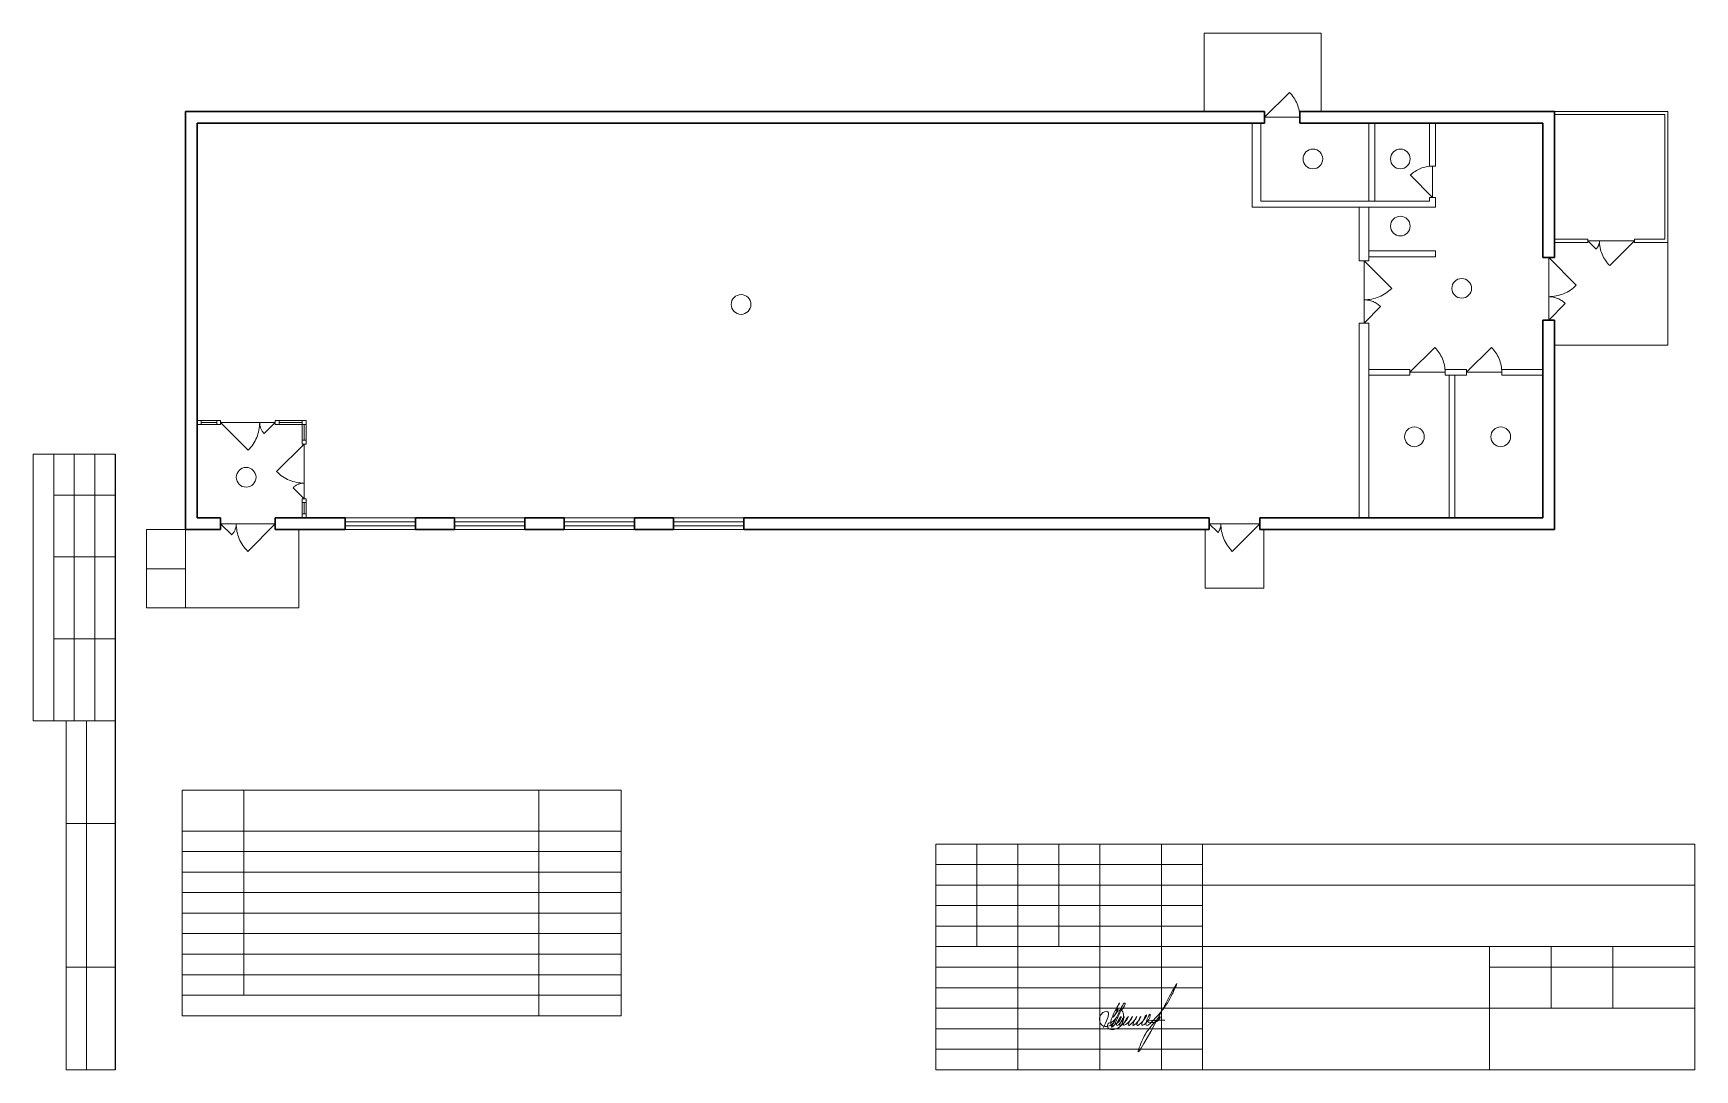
# Model space of a CAD drawing. Header units: metres. Extents: x 0 to 42.5, y 0 to 26.5.
import ezdxf

# ---------------------------------------------------------------- set-up
doc = ezdxf.new("R2010")
doc.units = ezdxf.units.M
doc.header["$MEASUREMENT"] = 0
doc.linetypes.add('DGN Style 2', pattern=[2.207757, 1.324654, -0.883103])
doc.layers.add('Level 50', color=7, linetype='Continuous', lineweight=0)
doc.layers.add('Level 63', color=7, linetype='Continuous', lineweight=0)

msp = doc.modelspace()

# ---------------------------------------------------------------- linework, layer by layer
msp.add_line((2.09, 15.748), (2.09, -0.002))
at = {"color": 7, "linetype": 'Continuous', "lineweight": 13}
for p, q in [((3.804, 7.156), (15.034, 7.156)), ((3.804, 7.156), (3.804, 1.381)), ((5.379, 7.156), (5.379, 1.906)), ((12.934, 7.156), (12.934, 1.381)), ((15.034, 7.156), (15.034, 1.381)), ((3.804, 6.106), (15.034, 6.106)), ((3.804, 1.381), (15.034, 1.381))]:
    msp.add_line(p, q, dxfattribs=at)
at = {"color": 7, "linetype": 'Continuous', "lineweight": 0}
for p, q in [((3.804, 5.581), (15.034, 5.581)), ((3.804, 5.056), (15.034, 5.056)), ((3.804, 4.531), (15.034, 4.531)), ((3.804, 4.006), (15.034, 4.006)), ((3.804, 3.481), (15.034, 3.481)), ((3.804, 2.956), (15.034, 2.956)), ((3.804, 2.431), (15.034, 2.431)), ((3.804, 1.906), (15.034, 1.906))]:
    msp.add_line(p, q, dxfattribs=at)
at = {"color": 5, "linetype": 'Continuous', "lineweight": 0}
msp.add_open_spline([(27.382, 1.077), (27.42, 1.155), (27.472, 1.261), (27.508, 1.39), (27.519, 1.458), (27.479, 1.498), (27.414, 1.491), (27.349, 1.449), (27.301, 1.391), (27.278, 1.328), (27.281, 1.267), (27.297, 1.199), (27.335, 1.142), (27.394, 1.11), (27.46, 1.097), (27.525, 1.12), (27.582, 1.143), (27.652, 1.196), (27.696, 1.307), (27.761, 1.429), (27.811, 1.548), (27.87, 1.63), (27.891, 1.692), (27.933, 1.709), (27.936, 1.668), (27.924, 1.633), (27.81, 1.498), (27.73, 1.301), (27.668, 1.143), (27.596, 1.076), (27.58, 1.113), (27.571, 1.151), (27.56, 1.228), (27.616, 1.373), (27.661, 1.49), (27.884, 1.858), (27.617, 1.42), (27.856, 1.677), (27.535, 1.201), (27.716, 1.473), (27.793, 1.527), (27.874, 1.511), (27.894, 1.431), (27.903, 1.305), (27.87, 1.141), (27.751, 1.064), (27.666, 1.025), (27.585, 1.024), (27.513, 1.042), (27.488, 1.088), (27.484, 1.129), (27.495, 1.201), (27.622, 1.192), (27.838, 1.507), (27.531, 1.055), (27.729, 1.194), (27.808, 1.235), (27.867, 1.446), (27.611, 1.022), (27.857, 1.219), (27.972, 1.474), (27.691, 1.005), (27.952, 1.215), (28.074, 1.462), (27.783, 1.034), (28.06, 1.212), (28.182, 1.466), (27.91, 1.012), (28.171, 1.226), (28.282, 1.451), (28.005, 0.967), (28.297, 1.249), (28.362, 1.415), (28.078, 0.927), (28.453, 1.274), (28.507, 1.48), (28.19, 0.919), (28.583, 1.277), (28.579, 1.504), (28.338, 0.915), (28.934, 1.561), (29.05, 1.736), (29.596, 2.914), (27.915, -0.383), (28.448, 0.95), (28.599, 1.102), (28.876, 1.437), (28.757, 1.169), (28.295, 1.252), (28.699, 1.262), (28.95, 1.268)], degree=3, knots=[0, 0, 0, 0, 0.25628, 0.353581, 0.406785, 0.450947, 0.500228, 0.589539, 0.678243, 0.721139, 0.789755, 0.855622, 0.929913, 0.986796, 1.054482, 1.124935, 1.189175, 1.239866, 1.382593, 1.533904, 1.656708, 1.769166, 1.833241, 1.851218, 1.87708, 1.919627, 1.974991, 2.390092, 2.511628, 2.564183, 2.58853, 2.610373, 2.686214, 2.814194, 3.041608, 3.238132, 3.458023, 3.542151, 3.799695, 3.964581, 4.050226, 4.108456, 4.174286, 4.271529, 4.50532, 4.614114, 4.684066, 4.783342, 4.858047, 4.883077, 4.934253, 4.987448, 5.068031, 5.273314, 5.528209, 5.596865, 5.81499, 5.861814, 6.112149, 6.279116, 6.419755, 6.680665, 6.886777, 7.00733, 7.257369, 7.454423, 7.584298, 7.83004, 8.047956, 8.143902, 8.3832, 8.65874, 8.67189, 8.887943, 9.221296, 9.231594, 9.502183, 9.820257, 9.849202, 10.120034, 10.495152, 11.096402, 11.416738, 13.371737, 13.840926, 14.20828, 14.424856, 14.536091, 14.808089, 15.25283, 15.25283, 15.25283, 15.25283], dxfattribs=at)
at = {"layer": 'Level 50', "color": 7, "linetype": 'Continuous', "lineweight": 0}
for p, q in [((29.956, 26.519), (32.956, 26.519)), ((29.956, 24.519), (29.956, 26.519)), ((32.956, 24.519), (32.956, 26.519)), ((31.506, 24.369), (32.143, 25.006)), ((31.506, 24.369), (32.406, 24.369)), ((35.801, 23.119), (35.801, 22.319)), ((35.801, 22.319), (35.236, 22.885)), ((39.776, 21.209), (40.976, 21.209)), ((39.776, 21.209), (39.988, 20.997)), ((40.976, 21.209), (40.34, 20.573)), ((41.826, 21.169), (41.826, 18.539)), ((34.051, 20.699), (34.051, 19.099)), ((34.051, 20.699), (34.758, 19.992)), ((38.776, 20.779), (38.776, 19.179)), ((38.776, 20.779), (39.483, 20.072)), ((39.201, 19.604), (38.776, 19.179)), ((34.476, 19.524), (34.051, 19.099)), ((35.226, 17.844), (35.863, 18.481)), ((36.676, 17.844), (37.313, 18.481)), ((38.926, 18.539), (41.826, 18.539)), ((35.226, 17.844), (36.126, 17.844)), ((36.676, 17.844), (37.576, 17.844)), ((4.286, 16.609), (4.686, 16.609)), ((6.286, 16.609), (6.876, 16.609)), ((4.286, 16.559), (4.686, 16.559)), ((4.286, 16.509), (4.686, 16.509)), ((4.786, 16.559), (6.186, 16.559)), ((4.786, 16.559), (5.493, 15.852)), ((6.186, 16.559), (5.903, 16.277)), ((6.286, 16.559), (6.876, 16.559)), ((6.286, 16.509), (6.876, 16.509)), ((6.876, 16.509), (6.876, 16.109)), ((6.926, 16.509), (6.926, 16.109)), ((6.976, 16.509), (6.976, 16.109)), ((6.926, 16.009), (6.219, 15.302)), ((6.926, 16.009), (6.926, 14.609)), ((6.926, 14.609), (6.643, 14.892)), ((6.876, 14.509), (6.876, 14.219)), ((6.926, 14.509), (6.926, 14.219)), ((6.976, 14.509), (6.976, 14.219)), ((2.886, 13.819), (2.886, 11.819)), ((3.886, 13.819), (2.886, 13.819)), ((3.886, 13.819), (3.886, 11.819)), ((6.186, 13.969), (4.786, 13.969)), ((4.786, 13.969), (5.069, 13.687)), ((6.186, 13.969), (5.479, 13.262)), ((6.786, 13.819), (6.786, 11.819)), ((9.776, 14.019), (7.976, 14.019)), ((9.776, 13.919), (7.976, 13.919)), ((12.576, 14.019), (10.776, 14.019)), ((12.576, 13.919), (10.776, 13.919)), ((15.376, 14.019), (13.576, 14.019)), ((15.376, 13.919), (13.576, 13.919)), ((18.176, 14.019), (16.376, 14.019)), ((18.176, 13.919), (16.376, 13.919)), ((29.986, 13.819), (29.986, 12.319)), ((31.386, 13.969), (30.086, 13.969)), ((30.086, 13.969), (30.315, 13.741)), ((31.386, 13.969), (30.679, 13.262)), ((31.486, 13.819), (31.486, 12.319)), ((3.886, 12.819), (2.886, 12.819)), ((29.986, 12.319), (31.486, 12.319)), ((2.886, 11.819), (6.786, 11.819))]:
    msp.add_line(p, q, dxfattribs=at)
at = {"layer": 'Level 50', "color": 7, "linetype": 'Continuous', "lineweight": 30}
for p, q in [((3.886, 24.519), (31.506, 24.519)), ((3.886, 24.519), (3.886, 13.819)), ((31.506, 24.519), (31.506, 24.219)), ((32.406, 24.519), (32.406, 24.219)), ((32.406, 24.519), (38.926, 24.519)), ((38.926, 24.519), (38.926, 20.779)), ((4.186, 24.219), (4.186, 14.119)), ((4.186, 24.219), (31.506, 24.219)), ((32.406, 24.219), (38.626, 24.219)), ((38.626, 24.219), (38.626, 20.779)), ((38.626, 20.779), (38.926, 20.779)), ((38.626, 19.179), (38.926, 19.179)), ((38.626, 19.179), (38.626, 14.119)), ((38.926, 19.179), (38.926, 13.819)), ((4.186, 14.119), (4.786, 14.119)), ((4.786, 14.119), (4.786, 13.819)), ((6.186, 14.119), (6.186, 13.819)), ((6.186, 14.119), (7.976, 14.119)), ((7.976, 14.119), (7.976, 13.819)), ((9.776, 14.119), (9.776, 13.819)), ((9.776, 14.119), (10.776, 14.119)), ((10.776, 14.119), (10.776, 13.819)), ((12.576, 14.119), (12.576, 13.819)), ((12.576, 14.119), (13.576, 14.119)), ((13.576, 14.119), (13.576, 13.819)), ((15.376, 14.119), (15.376, 13.819)), ((15.376, 14.119), (16.376, 14.119)), ((16.376, 14.119), (16.376, 13.819)), ((18.176, 14.119), (18.176, 13.819)), ((18.176, 14.119), (30.086, 14.119)), ((30.086, 14.119), (30.086, 13.819)), ((31.386, 14.119), (31.386, 13.819)), ((31.386, 14.119), (38.626, 14.119)), ((3.886, 13.819), (4.786, 13.819)), ((6.186, 13.819), (7.976, 13.819)), ((9.776, 13.819), (10.776, 13.819)), ((12.576, 13.819), (13.576, 13.819)), ((15.376, 13.819), (16.376, 13.819)), ((18.176, 13.819), (30.086, 13.819)), ((31.386, 13.819), (38.926, 13.819))]:
    msp.add_line(p, q, dxfattribs=at)
at = {"layer": 'Level 50', "color": 7, "linetype": 'Continuous', "lineweight": 13}
for p, q in [((38.926, 24.519), (41.826, 24.519)), ((38.926, 24.439), (41.746, 24.439)), ((41.746, 24.439), (41.746, 21.249)), ((41.826, 24.519), (41.826, 21.169)), ((31.186, 24.219), (31.186, 22.069)), ((31.406, 24.219), (31.406, 22.219)), ((34.176, 24.219), (34.176, 22.219)), ((34.326, 24.219), (34.326, 22.219)), ((35.726, 24.219), (35.726, 23.119)), ((35.876, 24.219), (35.876, 23.119)), ((35.726, 23.119), (35.876, 23.119)), ((31.406, 22.219), (35.726, 22.219)), ((35.726, 22.319), (35.876, 22.319)), ((35.726, 22.319), (35.726, 22.219)), ((35.876, 22.319), (35.876, 22.069)), ((31.186, 22.069), (35.876, 22.069)), ((33.926, 22.069), (33.926, 20.699)), ((34.176, 22.069), (34.176, 20.699)), ((34.176, 20.949), (35.876, 20.949)), ((35.876, 20.949), (35.876, 20.799)), ((38.926, 21.249), (39.776, 21.249)), ((38.926, 21.169), (39.776, 21.169)), ((39.776, 21.249), (39.776, 21.169)), ((40.976, 21.249), (40.976, 21.169)), ((40.976, 21.249), (41.746, 21.249)), ((40.976, 21.169), (41.826, 21.169)), ((33.926, 20.699), (34.176, 20.699)), ((34.176, 20.799), (35.876, 20.799)), ((33.926, 19.099), (34.176, 19.099)), ((33.926, 19.099), (33.926, 14.119)), ((34.176, 19.099), (34.176, 14.119)), ((34.176, 17.919), (35.226, 17.919)), ((35.226, 17.919), (35.226, 17.769)), ((36.126, 17.919), (36.126, 17.769)), ((36.126, 17.919), (36.676, 17.919)), ((36.676, 17.919), (36.676, 17.769)), ((37.576, 17.919), (37.576, 17.769)), ((37.576, 17.919), (38.626, 17.919)), ((34.176, 17.769), (35.226, 17.769)), ((36.126, 17.769), (36.676, 17.769)), ((36.226, 17.769), (36.226, 14.119)), ((36.376, 17.769), (36.376, 14.119)), ((37.576, 17.769), (38.626, 17.769)), ((7.976, 14.119), (9.776, 14.119)), ((10.776, 14.119), (12.576, 14.119)), ((13.576, 14.119), (15.376, 14.119)), ((16.376, 14.119), (18.176, 14.119)), ((9.776, 13.819), (7.976, 13.819)), ((12.576, 13.819), (10.776, 13.819)), ((15.376, 13.819), (13.576, 13.819)), ((18.176, 13.819), (16.376, 13.819)), ((23.09, -0.002), (42.515, -0.002))]:
    msp.add_line(p, q, dxfattribs=at)
at = {"layer": 'Level 50', "color": 7, "linetype": 'Continuous', "lineweight": 13, "flags": 128}
for points in [[(4.186, 16.609), (4.286, 16.609), (4.286, 16.509), (4.186, 16.509), (4.186, 16.609)], [(4.686, 16.609), (4.786, 16.609), (4.786, 16.509), (4.686, 16.509), (4.686, 16.609)], [(6.186, 16.609), (6.286, 16.609), (6.286, 16.509), (6.186, 16.509), (6.186, 16.609)], [(6.876, 16.609), (6.976, 16.609), (6.976, 16.509), (6.876, 16.509), (6.876, 16.609)], [(6.876, 16.109), (6.976, 16.109), (6.976, 16.009), (6.876, 16.009), (6.876, 16.109)], [(6.876, 14.609), (6.976, 14.609), (6.976, 14.509), (6.876, 14.509), (6.876, 14.609)], [(6.876, 14.219), (6.976, 14.219), (6.976, 14.119), (6.876, 14.119), (6.876, 14.219)]]:
    msp.add_lwpolyline(points, close=True, dxfattribs=at)
at = {"layer": 'Level 50', "color": 7, "linetype": 'Continuous', "lineweight": 0}
for centre in [(32.741, 23.303), (34.98, 23.303), (34.98, 21.585), (36.55, 19.992), (18.106, 19.579), (35.341, 16.193), (37.548, 16.193), (5.44, 15.157)]:
    msp.add_circle(centre, 0.252, dxfattribs=at)
at = {"layer": 'Level 50', "color": 7, "linetype": 'DGN Style 2', "lineweight": 0}
for centre, radius, start, end in [((31.506, 24.369), 0.9, 0, 45), ((35.801, 22.319), 0.8, 90, 135), ((39.776, 21.209), 0.3, 315, 0), ((40.976, 21.209), 0.9, 180, 225), ((34.051, 20.699), 1, 270, 315), ((38.776, 20.779), 1, 270, 315), ((34.051, 19.099), 0.6, 45, 90), ((38.776, 19.179), 0.6, 45, 90), ((35.226, 17.844), 0.9, 0, 45), ((36.676, 17.844), 0.9, 0, 45), ((4.786, 16.559), 1, 315, 360), ((6.186, 16.559), 0.4, 180, 225), ((6.926, 16.009), 1, 225, 270), ((6.926, 14.609), 0.4, 90, 135)]:
    msp.add_arc(centre, radius, start, end, dxfattribs=at)
at = {"layer": 'Level 50', "color": 7, "linetype": 'DGN Style 2', "lineweight": 0, "extrusion": (0, 0, -1)}
for centre, radius, start, end in [((-4.786, 13.969), 0.4, 180, 225), ((-6.186, 13.969), 1, 315, 360), ((-29.986, 13.969), 0.4, 180, 214.8179), ((-31.386, 13.969), 1, 315, 360)]:
    msp.add_arc(centre, radius, start, end, dxfattribs=at)
at = {"layer": 'Level 63', "color": 7, "linetype": 'Continuous', "lineweight": 13}
for p, q in [((-0.01, 15.748), (2.09, 15.748)), ((-0.01, 15.748), (-0.01, 8.923)), ((0.515, 15.748), (0.515, 8.923)), ((1.04, 15.748), (1.04, 8.923)), ((1.565, 15.748), (1.565, 8.923)), ((0.515, 14.698), (2.09, 14.698)), ((0.515, 13.123), (2.09, 13.123)), ((0.515, 11.023), (2.09, 11.023)), ((-0.01, 8.923), (2.09, 8.923)), ((0.83, 8.923), (2.09, 8.923)), ((1.355, -0.002), (1.355, 8.923)), ((0.83, 6.298), (2.09, 6.298)), ((23.09, 5.773), (42.515, 5.773)), ((23.09, 5.773), (23.09, -0.002)), ((24.14, 5.773), (24.14, 3.148)), ((25.19, 5.773), (25.19, -0.002)), ((26.24, 5.773), (26.24, 3.148)), ((27.29, 5.773), (27.29, -0.002)), ((28.865, 5.773), (28.865, -0.002)), ((29.915, 5.773), (29.915, -0.002)), ((42.515, 5.773), (42.515, -0.002)), ((29.915, 4.723), (42.515, 4.723)), ((23.09, 3.673), (29.915, 3.673)), ((23.09, 3.148), (29.915, 3.148)), ((29.915, 3.148), (42.515, 3.148)), ((0.83, 2.623), (2.09, 2.623)), ((37.265, 2.623), (42.515, 2.623)), ((29.915, 1.573), (42.515, 1.573))]:
    msp.add_line(p, q, dxfattribs=at)
at = {"layer": 'Level 63', "color": 7, "linetype": 'Continuous', "lineweight": 0}
for p, q in [((23.09, 5.248), (29.915, 5.248)), ((23.09, 4.723), (29.915, 4.723)), ((23.09, 4.198), (29.915, 4.198)), ((23.09, 2.623), (29.915, 2.623)), ((23.09, 2.098), (29.915, 2.098)), ((23.09, 1.573), (29.915, 1.573)), ((23.09, 1.048), (29.915, 1.048)), ((23.09, 0.523), (29.915, 0.523))]:
    msp.add_line(p, q, dxfattribs=at)
at = {"layer": 'Level 63', "color": 7, "linetype": 'Continuous', "lineweight": 13, "flags": 128}
for points in [[(2.09, -0.002), (0.83, -0.002), (0.83, 8.923)], [(37.265, 3.148), (37.265, -0.002)], [(38.84, 3.148), (38.84, 1.573)], [(40.415, 3.148), (40.415, 1.573)]]:
    msp.add_lwpolyline(points, dxfattribs=at)

doc.saveas('drawing.dxf')
